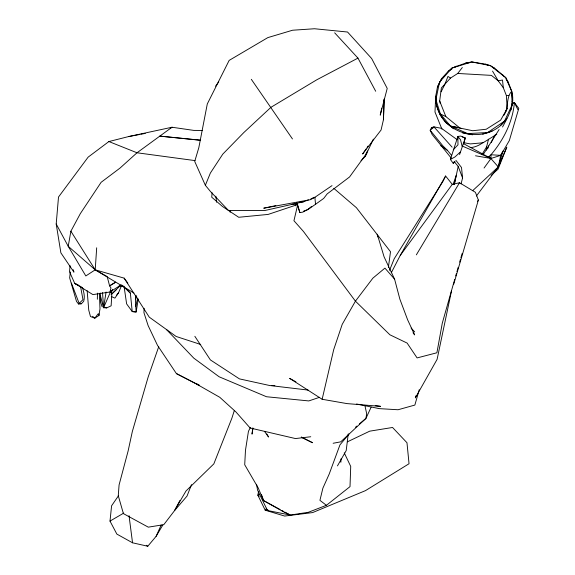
<?xml version="1.0" encoding="UTF-8"?>
<svg xmlns="http://www.w3.org/2000/svg" width="575" height="575" viewBox="0 0 575 575"><rect width="100%" height="100%" fill="white"/><g stroke="black" fill="none" stroke-linecap="round" stroke-linejoin="round"><path stroke-width="0.86" d="M457.851 138.438L457.88 136.433L460.798 136.081L465.261 138.05L463.694 143.858M97.355 299.266L97.47 293.128M366.067 148.975L362.609 153.992L381.06 130.022L383.446 119.729L384.158 99.051M144.109 308.301L143.951 312.714L148.12 325.565L157.471 345.302L176.403 373.592L199.511 385.53L176.403 373.592M383.446 119.729L384.186 99.374M476.359 196.039L498.288 166.901L498.374 165.118M340.86 462.286L341.04 458.8M202.587 130.453L193.811 130.403L172.004 127.24L128.563 136.577L108.898 141.551L88.133 157.14L58.506 197.024L56.206 223.977L68.217 246.294L85.819 275.95L95.213 269.833L96.686 247.796M70.035 265.614L69.532 271.745L74.7 283.36L81.434 286.99M212.11 192.819L211.729 197.211L222.532 206.518L238.711 217.278L268.18 214.41L297.742 204.52M486.313 150.248L486.622 146.812L488.513 139.186M162.804 525.025L156.098 536.353L147.782 546.25L132.545 542.8L116.854 534.089L110.005 521.094L111.593 505.784L118.644 495.528M365.52 154.531L365.312 156.299L361.05 160.77M70.344 271.953L69.647 277.854L76.497 301.401L78.531 303.995L81.341 303.765L83.691 301.329C85.086 296.664 83.813 291.913 82.412 287.428M348.234 433.974L346.2 450.592L337.46 465.894M439.573 101.66L441.377 87.939L450.512 78.085L457.722 73.463L462.322 67.512M252.842 427.965L252.008 434.132L252.943 428.174M388.377 267.512L390.504 251.721L356.392 207.683L333.787 188.334M124.042 286.249L126.622 303.866L132.214 311.571L136.138 311.981L135.405 299.316L135.98 295.234M502.55 126.982C508.437 115.999 515.394 104.168 511.736 91.195C505.619 97.728 509.119 108.15 503.779 115.41M230.137 212.268L230.403 210.507M138.287 298.914L136.138 311.981L132.214 311.571L130.36 293.121L125.803 288.478M111.363 290.943L111.758 295.169L111.14 305.807L106.706 307.891L103.558 307.726L106.109 291.992M170.487 128.081L172.004 127.24L137.001 152.778L120.031 168.072L101.107 182.318L80.32 213.648L70.883 231.222L68.217 246.294L95.213 269.833L133.968 293.034M511.024 109.954L512.692 100.639L511.599 91.231L505.763 77.675L494.701 68.296L490.353 65.622L485.602 64.177L471.766 61.935L465.772 63.049L451.972 68.051L448.169 71.365L441.722 78.466L437.467 86.947L435.706 96.226L434.988 112.017L441.909 129.109M258.47 491.841L257.852 495.19L265.204 510.205L284.661 516.055L312.606 512.584L365.484 490.626L409.041 463.738L406.978 442.743L392.552 427.477L369.725 431.164L347.386 441.83M381.721 108.122L380.24 115.151L387.219 88.406L371.666 58.528L347.544 32.02L314.518 28.75L292.56 30.231L267.842 37.605L229.159 60.397L207.295 103.953L198.821 147.674L194.717 161.431L205.347 185.294L210.472 191.497L228.584 210.558L264.938 210.493L303.6 201.76L308.43 199.856M451.562 290.634L437.093 359.368L415.344 397.907L416.185 395.377M486.335 156.652L489.045 156.458L498.288 166.901L500.71 155.351L503.089 150.973L498.288 166.901L472.686 190.656M454.372 184.036L456.241 175.282L453.071 184.561M454.329 184.381L458.196 166.383L454.286 161.719M295.6 205.814L295.981 204.082M375.238 405.605L380.535 406.36L346.984 403.6L322.144 399.273L333.701 349.665L342.211 324.357L355.436 301.163L372.88 278.149L384.919 268.13L394.579 279.127L399.877 299.187L407.675 319.923L414.64 334.902L413.015 332.76M135.678 306.533L137.662 298.037M297.541 205.376L293.947 220.728L303.392 231.387L355.436 301.163L389.893 334.787L407.122 343.081L417.098 357.923L436.907 352.77L442.276 323.222L451.504 290.619M78.545 285.286L74.7 283.36L92.906 294.601L109.99 291.999L110.968 287.96L109.602 285.847L107.173 276.575L95.213 269.833L70.883 231.222M459.59 154.574L465.261 138.05L462.415 136.929M461.064 183.892L462.566 177.97L461.509 167.505L455.903 160.332M419.225 389.721L414.863 405.059L398.051 409.752L379.342 408.638L356.572 403.981M451.749 289.764L454.717 279.4M455.709 275.95L456.449 273.355M456.945 271.63L458.182 267.317M459.669 262.135L460.41 259.541M460.906 257.816L462.142 253.503M453.725 284.158L478.364 200.064L475.41 192.309L459.511 182.749L452.281 184.367L400.265 255.386L391.309 272.73M462.192 146.56L460.539 139.79L457.88 136.433L450.405 159.455L453.237 163.357L455.098 161.769M367.418 150.909L365.312 156.299L373.369 139.114M234.305 410.615L231.876 418.205L213.835 463.874L185.998 490.993L174.556 510.614L163.782 524.666L148.292 527.16L123.409 513.619L118.27 495.693L119.083 484.948L128.124 450.965L132.329 431.545L148.142 377.085L158.729 346.696M487.564 148.968L488.75 145.877M191.511 484.617L187.026 496.067L174.556 510.614L179.939 500.444M389.541 270.358L394.227 258.707L442.836 181.607L445.611 176.015L452.281 184.367M135.405 299.316L136.728 296.039M205.347 185.294L210.385 173.032L222.798 154.114L243.865 132.516L270.976 107.288L316.768 79.796L357.959 58.111L375.698 91.26M111.298 296.52L114.899 298.116L118.543 292.776L121.677 285.171M111.263 292.596L112.664 289.318M498.288 166.901L506.791 147.143L498.079 169.143L491.057 175.382M100.258 293.013L100.503 296.168L103.558 307.726L110.932 290.893M156.098 536.353L161.18 525.018M371.119 407.186L365.944 418.413L340.723 441.844L333.141 443.268M505.346 112.456L507.186 108.531L506.374 95.529L503.298 87.68L498.194 80.809L492.538 71.099M491.316 142.442L494.773 135.161M457.269 139.768L441.456 128.326L433.952 126.867L431.509 127.614L430.186 130.266L432.163 134.55L450.937 157.715M441.118 91.784L444.849 84.331L447.968 76.41L450.512 78.085M437.467 86.947L441.722 78.466M250.427 427.412L248.443 431.308L245.482 450.225L244.713 464.751L258.182 487.873L263.544 500.566L283.31 511.692L290.289 515.056L308.329 512.296L326.413 505.31L350.01 486.63L350.721 466.426L344.245 452.848M507.186 108.531L500.667 120.11L486.234 129.238L472.729 130.733L450.527 126.09L445.776 122.547L439.997 114.655L436.569 105.678L435.706 96.226C434.995 133.587 486.198 148.645 506.827 118.507L500.394 125.695M400.265 255.386L445.611 176.015M475.518 155.782L491.014 158.456L500.71 155.351L509.342 140.53L518.794 108.388L514.409 102.609L512.124 103.22M416.35 254.847L459.511 182.749M482.231 154.086L486.622 146.812M451.195 158.19L450.405 159.455L454.954 156.953L460.194 152.145M453.237 163.357L454.415 161.482M499.114 129.526L483.776 153.633L482.145 154.186M464.356 139.452L465.261 138.05M477.559 201.315L478.364 200.064M367.051 147.545L368.036 146.107M266.563 508.243L265.204 510.205L267.835 509.651M484.064 168.029L491.014 158.456L490.964 154.768C503.492 140.156 512.684 121.936 514.409 102.609L517.809 109.523M215.539 86.178L218.737 81.909M116.351 295.507L118.543 292.776M348.953 434.032L339.954 444.885L329.202 474.044L322.884 488.168L319.93 500.336L326.413 505.31M365.664 154.409L366.843 153.094L349.571 176.956L327.175 193.904L323.703 198.418L315.546 204.276L308.789 208.991L302.802 212.132L299.87 212.563L296.743 202.759M453.287 149.787L457.988 144.792L457.88 136.433M119.787 286.12L111.097 294.659L116.222 289.8M489.045 156.458L490.964 154.768L500.71 155.351M355.537 427.218L356.823 426.118M359.389 423.926L365.944 418.413L366.678 413.698L364.838 405.253M311.47 206.526L307.438 209.71L303.65 211.133M275.863 205.613L263.731 208.193L310.32 199.697L314.87 197.311L331.998 185.639M448.169 71.365L451.893 68.978M454.135 67.541L456.37 66.111M109.99 291.999L121.181 284.848M496.771 134.27L483.058 142.772L470.379 143.908L463.335 142.622M115.568 282.21L109.602 285.847L115.625 282.224M110.005 521.094L123.754 513.094M259.296 494.399L257.852 495.19L259.26 496.29M78.531 303.995L82.98 299.647L80.601 286.731M310.845 198.9L314.87 197.311L315.546 204.276M319.599 397.296L308.782 400.933L266.512 396.743L219.132 376.776L193.797 358.146L166.498 329.583M482.677 134.147L492.157 131.035M313.131 197.678L314.87 197.311M128.563 136.577L139.107 134.586M140.861 134.248L145.252 133.422M299.316 202.378L303.6 201.76M310.752 436.748L295.471 438.56L250.111 427.994L235.987 412.002L219.765 397.289L196.341 383.942L198.871 384.61M118.543 286.307L122.928 285.904M465.772 63.049L469.092 62.833M506.374 95.529L508.803 95.4M291.971 204.262L297.325 203.974L299.87 212.563M271.335 385.545L274.879 385.66M81.341 303.765L79.249 303.658L71.415 283.087M457.722 73.463L491.417 75.382L498.194 80.809L502.5 80.033L503.298 87.68M200.625 140.185L159.807 136.117L199.942 140.228M308.135 390.073L269.567 385.494L239.437 378.882L210.393 359.921L194.853 336.31M462.659 132.99L472.614 134.816M194.99 160.597L137.001 152.778L108.898 141.551M431.509 127.614L433.061 127.894M461.114 128.534L459.562 127.779L450.527 126.09L440.421 114.015L435.9 99.633L439.552 82.124L451.972 68.051L471.766 61.935L490.353 65.622L505.763 77.675L508.235 82.268L511.736 91.195M104.42 307.366L106.706 307.891M95.213 269.833L124.142 278.142L127.83 283.094M200.725 344.482L176.137 336.468L149.284 317.17L124.142 278.142M462.278 146.05L491.014 158.456L463.234 143.513M485.602 64.177L487.88 65.205M492.43 67.268L494.701 68.296M440.421 114.015L445.826 116.545L459.562 127.779M301.329 437.165L312.52 442.721L301.307 437.122M280.061 509.515L263.544 500.566L261.517 494.615M281.635 510.37L283.209 511.218M284.783 512.073L290.289 515.056L267.461 510.492L257.557 490.13L256.558 484.279M295.917 381.829L289.635 378.364L322.144 399.273M146.302 545.265L147.782 546.25M451.504 155.279L447.537 150.478L440.896 145.712L442.34 146.769M92.532 316.286L94.803 318.176L98.914 315.51L99.985 308.868L99.403 293.969M453.503 128.807L450.527 126.09L467.727 133.608L487.65 132.53L504.519 121.138L512.152 104.823L511.599 91.231M122.195 285.265L130.36 293.121M447.537 150.478L442.843 145.813L430.186 130.266L433.952 126.867L452.122 147.178M411.118 328.102L414.697 331.94M334.664 32.811L357.959 58.111M502.421 74.462L503.477 75.878M506.122 79.429L508.235 82.268M264.802 431.789L268.568 437.022L266.778 434.032M251.318 79.307L292.459 138.942M512.066 101.236L513.331 103.442M394.579 279.127L384.107 256.896L377.265 234.226L377.552 236.893M445.826 116.545L439.667 100.984L440.277 103.514M458.196 166.383L462.566 177.97M102.127 306.842L100.611 302.198L100.503 296.168M73.126 269.639L73.945 272.155L60.885 252.871L56.206 223.977M129.023 515.674L132.545 542.8M87.163 290.734L88.744 310.155L90.469 316.523L94.803 318.176L98.059 313.928L98.914 315.51L98.85 313.821M215.862 196.161L216.552 202.228M102.544 292.625L103.558 307.726M483.115 142.327A22.763 21.448 9.6 0 1 470.149 147.667"/></g></svg>
